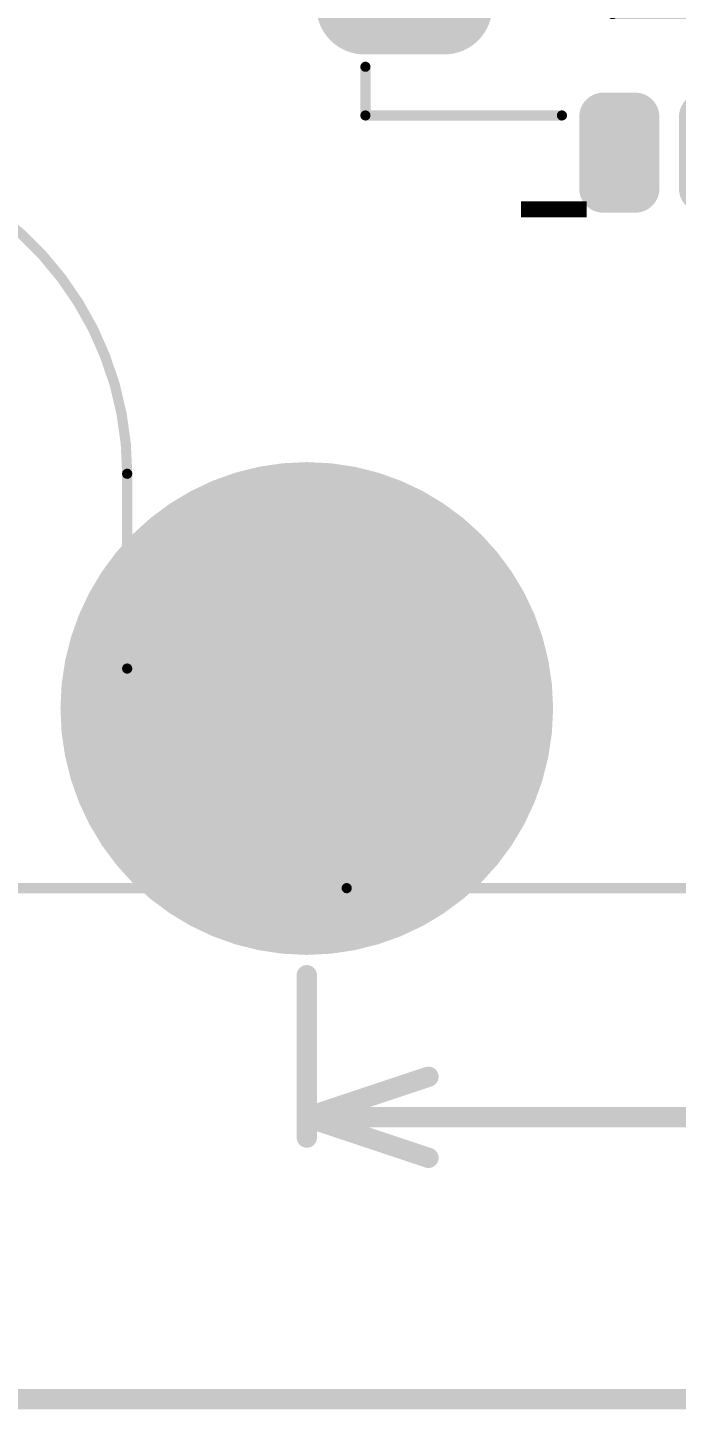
# Model space of a CAD drawing. Header units: millimetres. Extents: x 18.6 to 91.5, y 20.1 to 88.8.
# Drawn here: x 35.4 to 43.53, y 20.87 to 38.18 of the extents above; entities that cross this region are included whole.
import ezdxf

# ---------------------------------------------------------------- set-up
doc = ezdxf.new("R2010")
doc.units = ezdxf.units.MM
for name, color, linetype in [('BottomLayer', 5, 'Continuous'), ('BottomSolder', 6, 'Continuous'), ('KeepOutLayer', 6, 'Continuous'), ('Mechanical1', 6, 'Continuous'), ('Mechanical15', 56, 'Continuous'), ('Mechanical2', 216, 'Continuous'), ('Mechanical6', 56, 'Continuous'), ('MidLayer1', 16, 'Continuous'), ('MidLayer2', 76, 'Continuous'), ('MultiLayer', 9, 'Continuous'), ('PadHoleLayer', 156, 'Continuous'), ('TopLayer', 1, 'Continuous'), ('TopOverlay', 2, 'Continuous'), ('TopPaste', 8, 'Continuous'), ('TopSolder', 216, 'Continuous')]:
    doc.layers.add(name, color=color, linetype=linetype)

# ---------------------------------------------------------------- blocks, each defined once
blk = doc.blocks.new('MX_1_25_WS_2P_15')
at = {"layer": 'Mechanical15', "const_width": 0.05}
for points in [[(0, 0.5), (0, -0.5)], [(0.5, 0), (-0.5, 0)]]:
    blk.add_lwpolyline(points, dxfattribs=at)
at = {"layer": 'Mechanical15'}
for points, const_width in [([(-0.012, 0.5, 1), (0.012, 0.5, 1)], 0.025), ([(0.35, 0, 1), (-0.35, 0, 1)], 0.05), ([(-0.512, 0, 1), (-0.487, 0, 1)], 0.025), ([(-0.362, 0, 1), (-0.337, 0, 1)], 0.025), ([(0.337, 0, 1), (0.362, 0, 1)], 0.025), ([(0.487, 0, 1), (0.512, 0, 1)], 0.025), ([(-0.012, -0.5, 1), (0.012, -0.5, 1)], 0.025)]:
    blk.add_lwpolyline(points, format="xyb", close=True, dxfattribs=dict(at, const_width=const_width))
at = {"layer": 'TopLayer'}
for points, const_width in [([(-0.925, 2.999, 1), (-0.725, 2.999, 1)], 0.2), ([(-0.525, 2.999, 1), (-0.325, 2.999, 1)], 0.2), ([(0.325, 2.999, 1), (0.525, 2.999, 1)], 0.2), ([(0.725, 2.999, 1), (0.925, 2.999, 1)], 0.2), ([(-0.925, 2.099, 1), (-0.725, 2.099, 1)], 0.2), ([(-0.525, 2.099, 1), (-0.325, 2.099, 1)], 0.2), ([(0.325, 2.099, 1), (0.525, 2.099, 1)], 0.2), ([(0.725, 2.099, 1), (0.925, 2.099, 1)], 0.2), ([(-4.068, 0.717, 1), (-3.568, 0.717, 1)], 0.5), ([(-3.068, 0.717, 1), (-2.568, 0.717, 1)], 0.5), ([(2.568, 0.717, 1), (3.068, 0.717, 1)], 0.5), ([(3.568, 0.717, 1), (4.068, 0.717, 1)], 0.5), ([(-4.068, -0.783, 1), (-3.568, -0.783, 1)], 0.5), ([(-3.068, -0.783, 1), (-2.568, -0.783, 1)], 0.5), ([(2.568, -0.783, 1), (3.068, -0.783, 1)], 0.5), ([(3.568, -0.783, 1), (4.068, -0.783, 1)], 0.5)]:
    blk.add_lwpolyline(points, format="xyb", close=True, dxfattribs=dict(at, const_width=const_width))
for points in [[(-0.825, 1.899), (-0.425, 1.899), (-0.825, 3.199), (-0.425, 3.199)], [(0.425, 1.899), (0.825, 1.899), (0.425, 3.199), (0.825, 3.199)], [(-1.025, 2.099), (-0.225, 2.099), (-1.025, 2.999), (-0.225, 2.999)], [(0.225, 2.099), (1.025, 2.099), (0.225, 2.999), (1.025, 2.999)], [(-3.818, 1.217), (-3.818, -1.283), (-2.818, 1.217), (-2.818, -1.283)], [(2.818, 1.217), (2.818, -1.283), (3.818, 1.217), (3.818, -1.283)], [(-4.318, 0.717), (-4.318, -0.783), (-2.318, 0.717), (-2.318, -0.783)], [(2.318, 0.717), (2.318, -0.783), (4.318, 0.717), (4.318, -0.783)]]:
    blk.add_solid(points, dxfattribs=at)
at = {"layer": 'TopOverlay', "const_width": 0.127}
for points in [[(-3.805, 2.083), (-3.805, 1.473)], [(-1.316, 2.083), (-3.805, 2.083)], [(3.805, 2.083), (1.344, 2.083)], [(3.805, 2.083), (3.805, 1.473)], [(0.71, 0.813), (-0.814, 0.813)], [(-0.814, 0.813), (-0.814, -0.889)], [(0.71, 0.813), (0.71, -0.889)], [(0.71, -0.889), (-0.814, -0.889)], [(2.081, -2.101), (-2.108, -2.101)]]:
    blk.add_lwpolyline(points, dxfattribs=at)
at = {"layer": 'TopOverlay', "const_width": 0.0635}
for points in [[(-3.837, 2.083, 1), (-3.774, 2.083, 1)], [(-3.837, 2.083, 1), (-3.774, 2.083, 1)], [(-1.348, 2.083, 1), (-1.284, 2.083, 1)], [(1.312, 2.083, 1), (1.375, 2.083, 1)], [(3.774, 2.083, 1), (3.837, 2.083, 1)], [(3.774, 2.083, 1), (3.837, 2.083, 1)], [(-3.837, 1.473, 1), (-3.774, 1.473, 1)], [(3.774, 1.473, 1), (3.837, 1.473, 1)], [(-0.845, 0.813, 1), (-0.782, 0.813, 1)], [(-0.845, 0.813, 1), (-0.782, 0.813, 1)], [(0.679, 0.813, 1), (0.742, 0.813, 1)], [(0.679, 0.813, 1), (0.742, 0.813, 1)], [(-0.845, -0.889, 1), (-0.782, -0.889, 1)], [(-0.845, -0.889, 1), (-0.782, -0.889, 1)], [(0.679, -0.889, 1), (0.742, -0.889, 1)], [(0.679, -0.889, 1), (0.742, -0.889, 1)], [(-2.14, -2.101, 1), (-2.076, -2.101, 1)], [(2.049, -2.101, 1), (2.112, -2.101, 1)]]:
    blk.add_lwpolyline(points, format="xyb", close=True, dxfattribs=at)
at = {"layer": 'TopPaste'}
for points, const_width in [([(-0.925, 2.999, 1), (-0.725, 2.999, 1)], 0.2), ([(-0.525, 2.999, 1), (-0.325, 2.999, 1)], 0.2), ([(0.325, 2.999, 1), (0.525, 2.999, 1)], 0.2), ([(0.725, 2.999, 1), (0.925, 2.999, 1)], 0.2), ([(-0.925, 2.099, 1), (-0.725, 2.099, 1)], 0.2), ([(-0.525, 2.099, 1), (-0.325, 2.099, 1)], 0.2), ([(0.325, 2.099, 1), (0.525, 2.099, 1)], 0.2), ([(0.725, 2.099, 1), (0.925, 2.099, 1)], 0.2), ([(-4.068, 0.717, 1), (-3.568, 0.717, 1)], 0.5), ([(-3.068, 0.717, 1), (-2.568, 0.717, 1)], 0.5), ([(2.568, 0.717, 1), (3.068, 0.717, 1)], 0.5), ([(3.568, 0.717, 1), (4.068, 0.717, 1)], 0.5), ([(-4.068, -0.783, 1), (-3.568, -0.783, 1)], 0.5), ([(-3.068, -0.783, 1), (-2.568, -0.783, 1)], 0.5), ([(2.568, -0.783, 1), (3.068, -0.783, 1)], 0.5), ([(3.568, -0.783, 1), (4.068, -0.783, 1)], 0.5)]:
    blk.add_lwpolyline(points, format="xyb", close=True, dxfattribs=dict(at, const_width=const_width))
for points in [[(-0.825, 1.899), (-0.425, 1.899), (-0.825, 3.199), (-0.425, 3.199)], [(0.425, 1.899), (0.825, 1.899), (0.425, 3.199), (0.825, 3.199)], [(-1.025, 2.099), (-0.225, 2.099), (-1.025, 2.999), (-0.225, 2.999)], [(0.225, 2.099), (1.025, 2.099), (0.225, 2.999), (1.025, 2.999)], [(-3.818, 1.217), (-3.818, -1.283), (-2.818, 1.217), (-2.818, -1.283)], [(2.818, 1.217), (2.818, -1.283), (3.818, 1.217), (3.818, -1.283)], [(-4.318, 0.717), (-4.318, -0.783), (-2.318, 0.717), (-2.318, -0.783)], [(2.318, 0.717), (2.318, -0.783), (4.318, 0.717), (4.318, -0.783)]]:
    blk.add_solid(points, dxfattribs=at)
at = {"layer": 'TopSolder'}
for points, const_width in [([(-0.976, 2.999, 1), (-0.674, 2.999, 1)], 0.302), ([(-0.576, 2.999, 1), (-0.274, 2.999, 1)], 0.302), ([(0.274, 2.999, 1), (0.576, 2.999, 1)], 0.302), ([(0.674, 2.999, 1), (0.976, 2.999, 1)], 0.302), ([(-0.976, 2.099, 1), (-0.674, 2.099, 1)], 0.302), ([(-0.576, 2.099, 1), (-0.274, 2.099, 1)], 0.302), ([(0.274, 2.099, 1), (0.576, 2.099, 1)], 0.302), ([(0.674, 2.099, 1), (0.976, 2.099, 1)], 0.302), ([(-4.119, 0.717, 1), (-3.517, 0.717, 1)], 0.602), ([(-3.119, 0.717, 1), (-2.517, 0.717, 1)], 0.602), ([(2.517, 0.717, 1), (3.119, 0.717, 1)], 0.602), ([(3.517, 0.717, 1), (4.119, 0.717, 1)], 0.602), ([(-4.119, -0.783, 1), (-3.517, -0.783, 1)], 0.602), ([(-3.119, -0.783, 1), (-2.517, -0.783, 1)], 0.602), ([(2.517, -0.783, 1), (3.119, -0.783, 1)], 0.602), ([(3.517, -0.783, 1), (4.119, -0.783, 1)], 0.602)]:
    blk.add_lwpolyline(points, format="xyb", close=True, dxfattribs=dict(at, const_width=const_width))
for points in [[(-0.825, 1.798), (-0.425, 1.798), (-0.825, 3.301), (-0.425, 3.301)], [(0.425, 1.798), (0.825, 1.798), (0.425, 3.301), (0.825, 3.301)], [(-1.127, 2.099), (-0.123, 2.099), (-1.127, 2.999), (-0.123, 2.999)], [(0.123, 2.099), (1.127, 2.099), (0.123, 2.999), (1.127, 2.999)], [(-3.818, 1.319), (-3.818, -1.385), (-2.818, 1.319), (-2.818, -1.385)], [(2.818, 1.319), (2.818, -1.385), (3.818, 1.319), (3.818, -1.385)], [(-4.42, 0.717), (-4.42, -0.783), (-2.216, 0.717), (-2.216, -0.783)], [(2.216, 0.717), (2.216, -0.783), (4.42, 0.717), (4.42, -0.783)]]:
    blk.add_solid(points, dxfattribs=at)

msp = doc.modelspace()

# ---------------------------------------------------------------- linework, layer by layer
at = {"layer": 'BottomLayer'}
for points, const_width in [([(37.408, 29.65, 1), (40.392, 29.65, 1)], 2.985), ([(38.6, 31.95, 1), (39.2, 31.95, 1)], 0.6), ([(36.974, 31.276, 1), (37.574, 31.276, 1)], 0.6), ([(40.226, 31.276, 1), (40.826, 31.276, 1)], 0.6), ([(40.9, 29.65, 1), (41.5, 29.65, 1)], 0.6), ([(40.226, 28.024, 1), (40.826, 28.024, 1)], 0.6)]:
    msp.add_lwpolyline(points, format="xyb", close=True, dxfattribs=dict(at, const_width=const_width))
at = {"layer": 'BottomSolder'}
for points, const_width in [([(37.357, 29.65, 1), (40.443, 29.65, 1)], 3.086), ([(38.549, 31.95, 1), (39.251, 31.95, 1)], 0.702), ([(36.923, 31.276, 1), (37.624, 31.276, 1)], 0.702), ([(40.176, 31.276, 1), (40.877, 31.276, 1)], 0.702), ([(40.849, 29.65, 1), (41.551, 29.65, 1)], 0.702), ([(40.176, 28.024, 1), (40.877, 28.024, 1)], 0.702)]:
    msp.add_lwpolyline(points, format="xyb", close=True, dxfattribs=dict(at, const_width=const_width))
at = {"layer": 'KeepOutLayer', "const_width": 0.127}
for points in [[(32.59, 36.65, -0.414214), (36.65, 32.59)], [(39.4, 27.4, -0.414214), (36.65, 30.15)]]:
    msp.add_lwpolyline(points, format="xyb", dxfattribs=at)
for points in [[(36.65, 30.15), (36.65, 32.59)], [(39.4, 27.4), (70.4, 27.4)]]:
    msp.add_lwpolyline(points, dxfattribs=at)
at = {"layer": 'KeepOutLayer', "const_width": 0.0635}
for points in [[(36.618, 32.59, 1), (36.682, 32.59, 1)], [(36.618, 32.59, 1), (36.682, 32.59, 1)], [(36.618, 30.15, 1), (36.682, 30.15, 1)], [(36.618, 30.15, 1), (36.682, 30.15, 1)], [(39.368, 27.4, 1), (39.432, 27.4, 1)], [(39.368, 27.4, 1), (39.432, 27.4, 1)]]:
    msp.add_lwpolyline(points, format="xyb", close=True, dxfattribs=at)
at = {"layer": 'Mechanical1', "const_width": 0.127}
for points in [[(32.59, 36.65, -0.414214), (36.65, 32.59)], [(39.4, 27.4, -0.414214), (36.65, 30.15)]]:
    msp.add_lwpolyline(points, format="xyb", dxfattribs=at)
for points in [[(36.65, 30.15), (36.65, 32.59)], [(39.4, 27.4), (70.4, 27.4)]]:
    msp.add_lwpolyline(points, dxfattribs=at)
at = {"layer": 'Mechanical1', "const_width": 0.0635}
for points in [[(36.618, 32.59, 1), (36.682, 32.59, 1)], [(36.618, 32.59, 1), (36.682, 32.59, 1)], [(36.618, 30.15, 1), (36.682, 30.15, 1)], [(36.618, 30.15, 1), (36.682, 30.15, 1)], [(39.368, 27.4, 1), (39.432, 27.4, 1)], [(39.368, 27.4, 1), (39.432, 27.4, 1)]]:
    msp.add_lwpolyline(points, format="xyb", close=True, dxfattribs=at)
at = {"layer": 'Mechanical2', "const_width": 0.127}
msp.add_lwpolyline([(27.4, 27.4), (82.4, 27.4)], dxfattribs=at)
at = {"layer": 'Mechanical6', "const_width": 0.127}
for points in [[(32.59, 36.65, -0.414214), (36.65, 32.59)], [(39.4, 27.4, -0.414214), (36.65, 30.15)]]:
    msp.add_lwpolyline(points, format="xyb", dxfattribs=at)
at = {"layer": 'Mechanical6'}
for points, const_width in [([(36.65, 30.15), (36.65, 32.59)], 0.127), ([(39.4, 27.4), (70.4, 27.4)], 0.127), ([(38.9, 24.276), (38.9, 26.31)], 0.254), ([(38.9, 24.53), (40.424, 25.038)], 0.254), ([(38.9, 24.53), (50.659, 24.53)], 0.254), ([(38.9, 24.53), (40.424, 24.022)], 0.254), ([(27.4, 20.999), (50.659, 20.999)], 0.254)]:
    msp.add_lwpolyline(points, dxfattribs=dict(at, const_width=const_width))
for points, const_width in [([(36.618, 32.59, 1), (36.682, 32.59, 1)], 0.0635), ([(36.618, 32.59, 1), (36.682, 32.59, 1)], 0.0635), ([(36.618, 30.15, 1), (36.682, 30.15, 1)], 0.0635), ([(36.618, 30.15, 1), (36.682, 30.15, 1)], 0.0635), ([(39.368, 27.4, 1), (39.432, 27.4, 1)], 0.0635), ([(39.368, 27.4, 1), (39.432, 27.4, 1)], 0.0635), ([(38.837, 26.31, 1), (38.964, 26.31, 1)], 0.127), ([(40.361, 25.038, 1), (40.488, 25.038, 1)], 0.127), ([(38.837, 24.53, 1), (38.964, 24.53, 1)], 0.127), ([(38.837, 24.53, 1), (38.964, 24.53, 1)], 0.127), ([(38.837, 24.53, 1), (38.964, 24.53, 1)], 0.127), ([(38.837, 24.276, 1), (38.964, 24.276, 1)], 0.127), ([(40.361, 24.022, 1), (40.488, 24.022, 1)], 0.127)]:
    msp.add_lwpolyline(points, format="xyb", close=True, dxfattribs=dict(at, const_width=const_width))
at = {"layer": 'MidLayer1'}
for points, const_width in [([(37.408, 29.65, 1), (40.392, 29.65, 1)], 2.985), ([(38.6, 31.95, 1), (39.2, 31.95, 1)], 0.6), ([(36.974, 31.276, 1), (37.574, 31.276, 1)], 0.6), ([(40.226, 31.276, 1), (40.826, 31.276, 1)], 0.6), ([(40.9, 29.65, 1), (41.5, 29.65, 1)], 0.6), ([(40.226, 28.024, 1), (40.826, 28.024, 1)], 0.6)]:
    msp.add_lwpolyline(points, format="xyb", close=True, dxfattribs=dict(at, const_width=const_width))
at = {"layer": 'MidLayer2'}
for points, const_width in [([(37.408, 29.65, 1), (40.392, 29.65, 1)], 2.985), ([(38.6, 31.95, 1), (39.2, 31.95, 1)], 0.6), ([(36.974, 31.276, 1), (37.574, 31.276, 1)], 0.6), ([(40.226, 31.276, 1), (40.826, 31.276, 1)], 0.6), ([(40.9, 29.65, 1), (41.5, 29.65, 1)], 0.6), ([(40.226, 28.024, 1), (40.826, 28.024, 1)], 0.6)]:
    msp.add_lwpolyline(points, format="xyb", close=True, dxfattribs=dict(at, const_width=const_width))
at = {"layer": 'MultiLayer'}
for points, const_width in [([(37.408, 29.65, 1), (40.392, 29.65, 1)], 2.985), ([(38.6, 31.95, 1), (39.2, 31.95, 1)], 0.6), ([(36.974, 31.276, 1), (37.574, 31.276, 1)], 0.6), ([(40.226, 31.276, 1), (40.826, 31.276, 1)], 0.6), ([(40.9, 29.65, 1), (41.5, 29.65, 1)], 0.6), ([(40.226, 28.024, 1), (40.826, 28.024, 1)], 0.6)]:
    msp.add_lwpolyline(points, format="xyb", close=True, dxfattribs=dict(at, const_width=const_width))
at = {"layer": 'PadHoleLayer'}
for points, const_width in [([(38.775, 31.95, 1), (39.025, 31.95, 1)], 0.25), ([(37.149, 31.276, 1), (37.399, 31.276, 1)], 0.25), ([(40.401, 31.276, 1), (40.651, 31.276, 1)], 0.25), ([(38.143, 29.65, 1), (39.658, 29.65, 1)], 1.515), ([(41.075, 29.65, 1), (41.325, 29.65, 1)], 0.25), ([(40.401, 28.024, 1), (40.651, 28.024, 1)], 0.25)]:
    msp.add_lwpolyline(points, format="xyb", close=True, dxfattribs=dict(at, const_width=const_width))
at = {"layer": 'TopLayer'}
for points, const_width in [([(37.408, 29.65, 1), (40.392, 29.65, 1)], 2.985), ([(38.6, 31.95, 1), (39.2, 31.95, 1)], 0.6), ([(36.974, 31.276, 1), (37.574, 31.276, 1)], 0.6), ([(40.226, 31.276, 1), (40.826, 31.276, 1)], 0.6), ([(40.9, 29.65, 1), (41.5, 29.65, 1)], 0.6), ([(40.226, 28.024, 1), (40.826, 28.024, 1)], 0.6)]:
    msp.add_lwpolyline(points, format="xyb", close=True, dxfattribs=dict(at, const_width=const_width))
at = {"layer": 'TopSolder'}
for points, const_width in [([(37.357, 29.65, 1), (40.443, 29.65, 1)], 3.086), ([(38.549, 31.95, 1), (39.251, 31.95, 1)], 0.702), ([(36.923, 31.276, 1), (37.624, 31.276, 1)], 0.702), ([(40.176, 31.276, 1), (40.877, 31.276, 1)], 0.702), ([(40.849, 29.65, 1), (41.551, 29.65, 1)], 0.702), ([(40.176, 28.024, 1), (40.877, 28.024, 1)], 0.702)]:
    msp.add_lwpolyline(points, format="xyb", close=True, dxfattribs=dict(at, const_width=const_width))

# ---------------------------------------------------------------- block references
at = {"rotation": 180}
msp.add_blockref('MX_1_25_WS_2P_15', (43.44, 39.16), dxfattribs=at)

# ---------------------------------------------------------------- texts
at = {"layer": 'TopOverlay', "text_generation_flag": 2}
for p in [(41.478, 36.587), (41.72, 36.587)]:
    msp.add_text('-', height=1.778, rotation=180, dxfattribs=at).set_placement(p)

doc.saveas('drawing.dxf')
